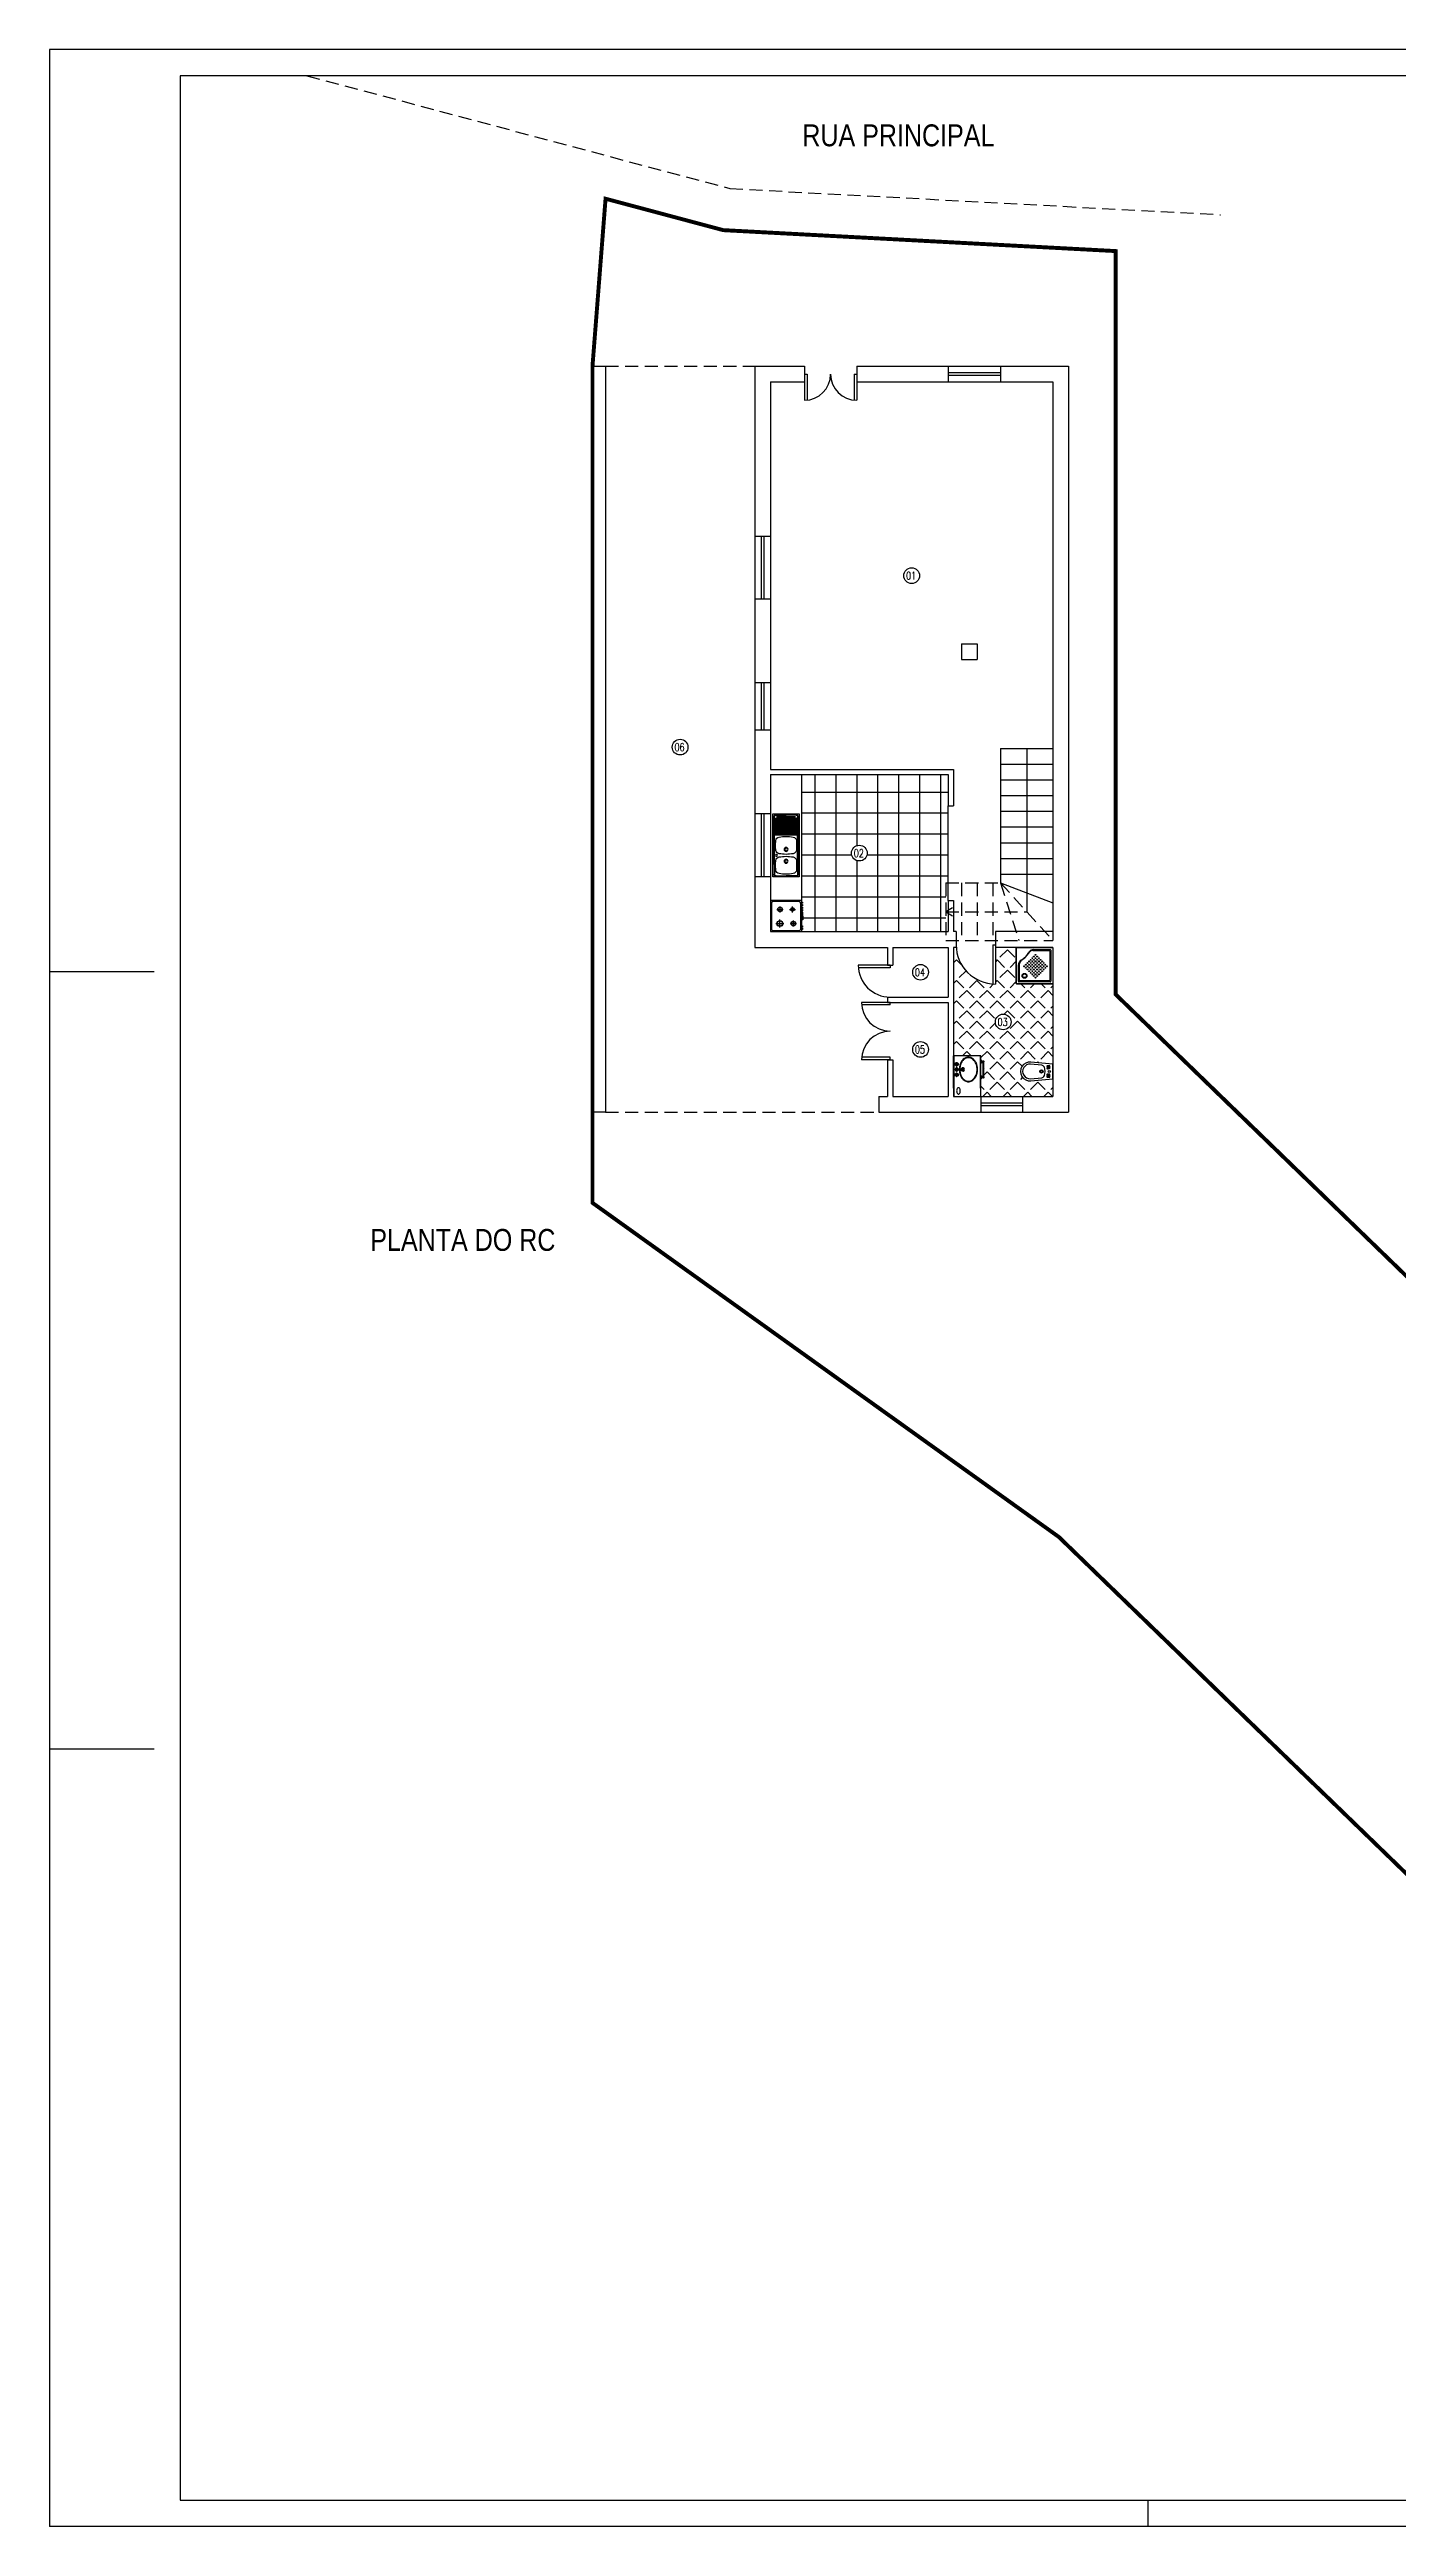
# Model space of a CAD drawing. Header units: inches. Extents: x 195 to 311, y -195 to -148.
# Drawn here: x 194.58 to 220.34, y -195.25 to -147.94 of the extents above; entities that cross this region are included whole.
import ezdxf
from ezdxf.enums import TextEntityAlignment as Align

# ---------------------------------------------------------------- set-up
doc = ezdxf.new("R2010")
doc.units = ezdxf.units.IN
doc.header["$MEASUREMENT"] = 0
for name, pattern in [('ACAD_ISO04W100', [30.5, 24, -3, 0.5, -3]), ('DASHDOT', [25.4, 12.7, -6.35, 0, -6.35]), ('HIDDEN', [0.375, 0.25, -0.125])]:
    doc.linetypes.add(name, pattern=pattern)
doc.layers.get('0').update_dxf_attribs({"linetype": 'CONTINUOUS'})
for name, color, linetype in [('cotas', 7, 'CONTINUOUS'), ('LEG', 7, 'CONTINUOUS'), ('LEGENDA', 7, 'CONTINUOUS'), ('LIMITE', 1, 'ACAD_ISO04W100'), ('NUMEROS', 7, 'CONTINUOUS'), ('OBJECTOS', 6, 'CONTINUOUS'), ('paredes', 2, 'CONTINUOUS'), ('PAVIMENTO', 4, 'CONTINUOUS'), ('vão', 1, 'CONTINUOUS')]:
    doc.layers.add(name, color=color, linetype=linetype)
doc.styles.add('COMPARTIMENTOS', font='simplex.shx', dxfattribs={"height": 0.18})
doc.styles.add('SIMPLEX', font='SIMPLEX.SHX')
doc.styles.add('textoleg', font='swissc.ttf')

# ---------------------------------------------------------------- blocks, each defined once
blk = doc.blocks.new('87047120')
for p, q in [((-0.585, -0.06), (-0.585, -0.25)), ((-0.585, -0.44), (-0.585, -0.25)), ((-0.575, -0.06), (-0.575, -0.25)), ((-0.575, -0.44), (-0.575, -0.25)), ((-0.189, -0.079), (-0.555, -0.079)), ((-0.189, -0.103), (-0.555, -0.103)), ((-0.189, -0.128), (-0.555, -0.128)), ((-0.189, -0.152), (-0.555, -0.152)), ((-0.189, -0.177), (-0.555, -0.177)), ((-0.189, -0.201), (-0.555, -0.201)), ((-0.189, -0.226), (-0.555, -0.226)), ((-0.189, -0.25), (-0.555, -0.25)), ((-0.189, -0.274), (-0.555, -0.274)), ((-0.189, -0.299), (-0.555, -0.299)), ((-0.189, -0.323), (-0.555, -0.323)), ((-0.189, -0.348), (-0.555, -0.348)), ((-0.189, -0.372), (-0.555, -0.372)), ((-0.189, -0.397), (-0.555, -0.397)), ((-0.189, -0.421), (-0.555, -0.421)), ((0.367, -0.02), (-0.545, -0.02)), ((0.367, -0.03), (-0.545, -0.03)), ((0.367, -0.47), (-0.545, -0.47)), ((-0.189, -0.446), (-0.527, -0.446)), ((-0.189, -0.055), (-0.524, -0.055)), ((0.367, -0.02), (0.553, -0.02)), ((0.367, -0.03), (0.553, -0.03)), ((0.367, -0.47), (0.553, -0.47)), ((0.583, -0.06), (0.583, -0.25)), ((0.583, -0.44), (0.583, -0.25)), ((0.593, -0.06), (0.593, -0.25)), ((0.593, -0.44), (0.593, -0.25)), ((0.367, -0.48), (-0.545, -0.48)), ((0.367, -0.48), (0.553, -0.48))]:
    blk.add_line(p, q)
blk.add_lwpolyline([(-0.6, -0.5), (0.6, -0.5), (0.6, 0), (-0.6, 0)], close=True)
for centre, radius in [((0.079, -0.25), 0.038), ((0.079, -0.25), 0.0275), ((0.192, -0.066), 0.019), ((0.304, -0.25), 0.038), ((0.304, -0.25), 0.0275)]:
    blk.add_circle(centre, radius)
for centre, radius, start, end in [((-0.545, -0.06), 0.04, 90, 180), ((-0.545, -0.44), 0.04, 180, 270), ((-0.545, -0.06), 0.03, 90, 180), ((-0.545, -0.44), 0.03, 180, 270), ((0.581, -0.25), 0.75, 169.6188, 180), ((0.581, -0.25), 0.75, 180, 190.3812), ((-0.083, -0.128), 0.075, 97.23, 169.6188), ((-0.083, -0.372), 0.075, 190.3812, 262.77), ((0.002, -0.798), 0.75, 90, 97.23), ((0.002, 0.298), 0.75, 262.77, 270), ((0.002, -0.798), 0.75, 82.77, 90), ((0.002, 0.298), 0.75, 270, 277.23), ((0.087, -0.128), 0.075, 10.3812, 82.77), ((0.087, -0.372), 0.075, 277.23, 349.6188), ((-0.577, -0.25), 0.75, 0, 10.3812), ((-0.577, -0.25), 0.75, 349.6188, 0), ((0.961, -0.25), 0.75, 169.6188, 180), ((0.961, -0.25), 0.75, 180, 190.3812), ((0.297, -0.128), 0.075, 97.23, 169.6188), ((0.297, -0.372), 0.075, 190.3812, 262.77), ((0.382, -0.798), 0.75, 90, 97.23), ((0.382, 0.298), 0.75, 262.77, 270), ((0.382, -0.798), 0.75, 82.77, 90), ((0.382, 0.298), 0.75, 270, 277.23), ((0.467, -0.128), 0.075, 10.3812, 82.77), ((0.467, -0.372), 0.075, 277.23, 349.6188), ((-0.197, -0.25), 0.75, 0, 10.3812), ((-0.197, -0.25), 0.75, 349.6188, 0), ((0.553, -0.06), 0.04, 0, 90), ((0.553, -0.06), 0.03, 0, 90), ((0.553, -0.44), 0.04, 270, 0), ((0.553, -0.44), 0.03, 270, 0)]:
    blk.add_arc(centre, radius, start, end)
blk = doc.blocks.new('g')
at = {"layer": 'vão'}
for p, q in [((205.873, 19.59), (205.273, 19.59)), ((205.273, 19.59), (205.273, 18.996)), ((205.293, 19.54), (205.293, 19.046)), ((205.823, 19.57), (205.323, 19.57)), ((205.399, 19.419), (205.514, 19.419)), ((205.457, 19.361), (205.457, 19.477)), ((205.64, 19.419), (205.754, 19.419)), ((205.697, 19.361), (205.697, 19.477)), ((205.853, 19.046), (205.853, 19.54)), ((205.873, 18.996), (205.873, 19.59)), ((205.874, 19.56), (205.885, 19.56)), ((205.885, 19.537), (205.874, 19.537)), ((205.874, 19.511), (205.885, 19.511)), ((205.885, 19.488), (205.874, 19.488)), ((205.874, 19.463), (205.885, 19.463)), ((205.885, 19.44), (205.874, 19.44)), ((205.874, 19.416), (205.885, 19.416)), ((205.885, 19.56), (205.885, 19.537)), ((205.885, 19.511), (205.885, 19.488)), ((205.885, 19.463), (205.885, 19.44)), ((205.885, 19.416), (205.885, 19.393)), ((205.273, 18.996), (205.873, 18.996)), ((205.323, 19.016), (205.823, 19.016)), ((205.375, 19.151), (205.531, 19.151)), ((205.455, 19.075), (205.455, 19.228)), ((205.655, 19.149), (205.769, 19.149)), ((205.712, 19.091), (205.712, 19.207)), ((205.885, 19.393), (205.874, 19.393)), ((205.874, 19.107), (205.885, 19.107)), ((205.885, 19.084), (205.874, 19.084)), ((205.874, 19.06), (205.885, 19.06)), ((205.885, 19.037), (205.874, 19.037)), ((205.878, 19.367), (205.878, 19.293)), ((205.891, 19.367), (205.878, 19.367)), ((205.878, 19.218), (205.878, 19.293)), ((205.891, 19.218), (205.878, 19.218)), ((205.885, 19.107), (205.885, 19.084)), ((205.885, 19.06), (205.885, 19.037)), ((205.891, 19.293), (205.891, 19.367)), ((205.891, 19.293), (205.891, 19.218))]:
    blk.add_line(p, q, dxfattribs=at)
for centre, radius in [((205.457, 19.419), 0.045), ((205.457, 19.419), 0.04), ((205.697, 19.419), 0.035), ((205.697, 19.419), 0.03), ((205.455, 19.15), 0.0572), ((205.455, 19.151), 0.05), ((205.712, 19.149), 0.045), ((205.712, 19.149), 0.04)]:
    blk.add_circle(centre, radius, dxfattribs=at)
for centre, start, end in [((205.323, 19.54), 90, 180), ((205.823, 19.54), 0, 90), ((205.323, 19.046), 180, 270), ((205.823, 19.046), 270, 0)]:
    blk.add_arc(centre, 0.03, start, end, dxfattribs=at)
blk = doc.blocks.new('bid')
at = {"layer": 'OBJECTOS'}
for p, q in [((-0.094, -0.065), (-0.101, -0.072)), ((-0.101, -0.099), (-0.094, -0.106)), ((-0.091, -0.068), (-0.098, -0.075)), ((-0.098, -0.096), (-0.091, -0.103)), ((-0.062, -0.075), (-0.069, -0.068)), ((-0.069, -0.103), (-0.062, -0.096)), ((-0.059, -0.072), (-0.066, -0.065)), ((-0.066, -0.106), (-0.059, -0.099)), ((0.059, -0.072), (0.066, -0.065)), ((0.066, -0.106), (0.059, -0.099)), ((0.062, -0.075), (0.069, -0.068)), ((0.069, -0.103), (0.062, -0.096)), ((0.091, -0.068), (0.098, -0.075)), ((0.098, -0.096), (0.091, -0.103)), ((0.094, -0.065), (0.101, -0.072)), ((0.101, -0.099), (0.094, -0.106))]:
    blk.add_line(p, q, dxfattribs=at)
for points in [[(-0.14, 0), (-0.179, -0.423, 1.096946), (0.179, -0.423), (0.14, 0)], [(0.139, -0.427), (0.12, -0.215, 0.293275), (0.08, -0.164, 0.170265), (-0.08, -0.164, 0.293275), (-0.12, -0.215), (-0.139, -0.427, 1.096946)]]:
    blk.add_lwpolyline(points, format="xyb", close=True, dxfattribs=at)
for centre, radius in [((-0.08, -0.085), 0.015), ((-0.08, -0.085), 0.011), ((0, -0.219), 0.0316), ((0, -0.219), 0.0216), ((0, -0.069), 0.0198), ((0.08, -0.085), 0.015), ((0.08, -0.085), 0.011)]:
    blk.add_circle(centre, radius, dxfattribs=at)
for centre, radius, start, end in [((-0.08, -0.085), 0.0305, 149.2108, 210.7892), ((-0.101, -0.064), 0.0075, 356.8103, 273.1897), ((-0.101, -0.107), 0.0075, 86.8103, 3.1897), ((-0.08, -0.085), 0.0255, 147.4537, 212.5463), ((-0.096, -0.07), 0.00533, 200.5622, 249.4378), ((-0.096, -0.101), 0.00533, 110.5622, 159.4378), ((-0.094, -0.074), 0.00412, 187.6495, 262.3505), ((-0.094, -0.096), 0.00412, 97.6495, 172.3505), ((-0.08, -0.085), 0.0305, 59.2108, 120.7892), ((-0.08, -0.085), 0.0305, 239.2108, 300.7892), ((-0.08, -0.085), 0.0255, 57.4537, 122.5463), ((-0.096, -0.07), 0.00533, 20.5622, 69.4378), ((-0.096, -0.101), 0.00533, 290.5622, 339.4378), ((-0.08, -0.085), 0.0255, 237.4537, 302.5463), ((-0.091, -0.072), 0.00412, 7.6495, 82.3505), ((-0.091, -0.099), 0.00412, 277.6495, 352.3505), ((-0.069, -0.072), 0.00412, 97.6495, 172.3505), ((-0.069, -0.099), 0.00412, 187.6495, 262.3505), ((-0.064, -0.07), 0.00533, 110.5622, 159.4378), ((-0.064, -0.101), 0.00533, 200.5622, 249.4378), ((-0.059, -0.064), 0.0075, 266.8103, 183.1897), ((-0.066, -0.074), 0.00412, 277.6495, 352.3505), ((-0.066, -0.096), 0.00412, 7.6495, 82.3505), ((-0.059, -0.107), 0.0075, 176.8103, 93.1897), ((-0.064, -0.07), 0.00533, 290.5622, 339.4378), ((-0.064, -0.101), 0.00533, 20.5622, 69.4378), ((-0.08, -0.085), 0.0255, 327.4537, 32.5463), ((-0.08, -0.085), 0.0305, 329.2108, 30.7892), ((0.08, -0.085), 0.0305, 149.2108, 210.7892), ((0.059, -0.064), 0.0075, 356.8103, 273.1897), ((0.059, -0.107), 0.0075, 86.8103, 3.1897), ((0.08, -0.085), 0.0255, 147.4537, 212.5463), ((0.064, -0.07), 0.00533, 200.5622, 249.4378), ((0.064, -0.101), 0.00533, 110.5622, 159.4378), ((0.066, -0.074), 0.00412, 187.6495, 262.3505), ((0.066, -0.096), 0.00412, 97.6495, 172.3505), ((0.08, -0.085), 0.0305, 59.2108, 120.7892), ((0.08, -0.085), 0.0305, 239.2108, 300.7892), ((0.08, -0.085), 0.0255, 57.4537, 122.5463), ((0.064, -0.07), 0.00533, 20.5622, 69.4378), ((0.064, -0.101), 0.00533, 290.5622, 339.4378), ((0.08, -0.085), 0.0255, 237.4537, 302.5463), ((0.069, -0.072), 0.00412, 7.6495, 82.3505), ((0.069, -0.099), 0.00412, 277.6495, 352.3505), ((0.091, -0.072), 0.00412, 97.6495, 172.3505), ((0.091, -0.099), 0.00412, 187.6495, 262.3505), ((0.096, -0.07), 0.00533, 110.5622, 159.4378), ((0.096, -0.101), 0.00533, 200.5622, 249.4378), ((0.101, -0.064), 0.0075, 266.8103, 183.1897), ((0.094, -0.074), 0.00412, 277.6495, 352.3505), ((0.094, -0.096), 0.00412, 7.6495, 82.3505), ((0.101, -0.107), 0.0075, 176.8103, 93.1897), ((0.096, -0.07), 0.00533, 290.5622, 339.4378), ((0.096, -0.101), 0.00533, 20.5622, 69.4378), ((0.08, -0.085), 0.0255, 327.4537, 32.5463), ((0.08, -0.085), 0.0305, 329.2108, 30.7892)]:
    blk.add_arc(centre, radius, start, end, dxfattribs=at)
blk = doc.blocks.new('numeros')
at = {"layer": 'NUMEROS'}
blk.add_circle((0.009, -0.033), 0.15, dxfattribs=at)
at = {"layer": 'NUMEROS', "style": 'SIMPLEX', "width": 0.75}
blk.add_attdef('NUMERO', text='', height=0.15, dxfattribs=at).set_placement((-0.002, -0.109), align=Align.CENTER)
blk = doc.blocks.new('A$C70504814')
at = {"layer": 'LEG'}
for p, q in [((-390.924, -47.565), (-448.924, -47.565)), ((-448.924, -47.565), (-448.924, -94.878)), ((-448.924, -65.178), (-446.924, -65.178)), ((-446.924, -80.028), (-448.924, -80.028)), ((-427.924, -94.878), (-427.924, -94.378)), ((-390.924, -94.878), (-448.924, -94.878))]:
    blk.add_line(p, q, dxfattribs=at)
at = {"layer": 'LEG', "color": 5}
for p, q in [((-391.424, -48.065), (-446.424, -48.065)), ((-446.424, -48.065), (-446.424, -94.378)), ((-446.424, -94.378), (-391.424, -94.378))]:
    blk.add_line(p, q, dxfattribs=at)
at = {"layer": 'LEG', "linetype": 'Continuous', "style": 'COMPARTIMENTOS'}
for tag, p in [('REQUERENTE', (-397.572, -87.031)), ('REQUERENTE', (-397.572, -87.419)), ('CONTEM', (-397.91, -88.862)), ('CONTEM', (-397.91, -89.227)), ('ESCALA', (-399.823, -90.3)), ('DATA', (-395.19, -90.311))]:
    blk.add_attdef(tag, p, '', height=0.25, dxfattribs=at)
at = {"layer": 'LEG', "color": 5, "style": 'COMPARTIMENTOS'}
blk.add_attdef('NUMERO', (-392.401, -89.257), '', height=0.3, dxfattribs=at)

msp = doc.modelspace()

# ---------------------------------------------------------------- hatches: boundary and pattern name
at = {"layer": 'PAVIMENTO'}
h = msp.add_hatch(dxfattribs=at)
h.set_pattern_fill('NET', color=256, scale=3.2, angle=-90, style=0)
h.set_pattern_definition([(270, (524.0144, 93.87867), (0.4, -6e-17), []), (0, (524.0144, 93.87867), (9e-17, 0.4), [])])
h.paths.add_polyline_path([(211.708, -163.858), (211.758, -163.858), (211.758, -162.382), (211.758, -161.788), (208.958, -161.788), (208.958, -164.223), (208.97, -164.223), (208.97, -164.246), (208.958, -164.246), (208.958, -164.272), (208.97, -164.272), (208.97, -164.295), (208.958, -164.295), (208.958, -164.321), (208.97, -164.321), (208.97, -164.344), (208.958, -164.344), (208.958, -164.367), (208.97, -164.367), (208.97, -164.391), (208.958, -164.391), (208.958, -164.416), (208.976, -164.416), (208.976, -164.491), (208.976, -164.566), (208.958, -164.566), (208.958, -164.677), (208.97, -164.677), (208.97, -164.7), (208.958, -164.7), (208.958, -164.723), (208.97, -164.723), (208.97, -164.746), (208.958, -164.746), (208.958, -164.788), (211.708, -164.788)])
h.paths.add_polyline_path([(209.908, -163.288, -1), (210.208, -163.288, -1)], flags=16)
h.paths.add_polyline_path([(209.918, -163.401), (210.175, -163.401), (210.175, -163.176), (209.918, -163.176)], flags=24)
h = msp.add_hatch(dxfattribs=at)
h.set_pattern_fill('ANGLE', color=256, angle=225, style=0)
h.set_pattern_definition([(225, (524.0144, 93.87867), (0.19445436, -0.19445436), [0.2, -0.075]), (315, (524.0144, 93.87867), (0.19445436, 0.19445436), [0.2, -0.075])])
h.paths.add_polyline_path([(213.758, -165.779, -0.414213), (213.747, -165.789), (213.068, -165.789, -0.414214), (213.058, -165.779), (213.058, -165.098, -0.414214), (213.068, -165.088), (212.758, -165.088), (212.658, -165.088), (212.658, -165.788, -0.394805), (211.91, -165.088), (211.858, -165.088), (211.858, -167.162), (212.383, -167.162), (212.383, -167.24), (212.391, -167.24), (212.391, -167.26, 0.04075), (212.424, -167.265, -0.617423), (212.442, -167.266, -0.289775), (212.44, -167.277), (212.44, -167.563, -1.104876), (212.424, -167.575, 0.04075), (212.391, -167.58), (212.391, -167.6), (212.383, -167.6), (212.383, -167.938), (213.178, -167.938), (213.758, -167.938), (213.758, -167.598), (213.335, -167.637, -1.096946), (213.335, -167.279), (213.758, -167.318)])
h.paths.add_polyline_path([(212.958, -166.513, -1), (212.658, -166.513, -1)], flags=16)
h.paths.add_polyline_path([(212.668, -166.626), (212.925, -166.626), (212.925, -166.401), (212.668, -166.401)], flags=24)

# ---------------------------------------------------------------- linework, layer by layer
at = {"layer": 'LIMITE', "linetype": 'DASHDOT', "ltscale": 0.1, "const_width": 0.075}
msp.add_lwpolyline([(213.872, -176.351), (204.958, -169.968), (204.958, -165.988), (204.958, -153.988), (205.208, -150.788), (207.458, -151.388), (214.958, -151.788), (214.958, -165.988), (235.359, -185.746), (233.435, -192.455), (232.87, -194.751)], close=True, dxfattribs=at)
at = {"layer": 'OBJECTOS'}
for p, q in [((213.058, -165.779), (213.058, -165.098)), ((213.06, -165.778), (213.06, -165.098)), ((213.068, -165.088), (213.747, -165.088)), ((213.068, -165.091), (213.747, -165.091)), ((213.755, -165.098), (213.755, -165.778)), ((213.758, -165.098), (213.758, -165.779)), ((213.099, -165.735), (213.099, -165.423)), ((213.118, -165.716), (213.118, -165.404)), ((213.374, -165.149), (213.686, -165.149)), ((213.392, -165.129), (213.705, -165.129)), ((213.697, -165.16), (213.697, -165.716)), ((213.717, -165.141), (213.717, -165.735)), ((213.747, -165.785), (213.068, -165.785)), ((213.747, -165.789), (213.068, -165.789)), ((213.705, -165.747), (213.111, -165.747)), ((213.686, -165.727), (213.13, -165.727)), ((211.858, -167.775), (211.858, -167.162)), ((212.383, -167.162), (211.858, -167.162)), ((211.868, -167.938), (211.868, -167.162)), ((212.025, -167.407), (212.015, -167.407)), ((212.025, -167.432), (212.015, -167.432)), ((212.373, -167.775), (212.373, -167.162)), ((212.383, -167.938), (212.383, -167.162)), ((212.391, -167.24), (212.383, -167.24)), ((212.391, -167.3), (212.383, -167.3)), ((212.391, -167.24), (212.391, -167.3)), ((212.425, -167.277), (212.44, -167.277)), ((212.425, -167.563), (212.425, -167.277)), ((212.44, -167.563), (212.44, -167.277)), ((212.373, -167.775), (212.383, -167.775)), ((212.391, -167.54), (212.383, -167.54)), ((212.391, -167.6), (212.383, -167.6)), ((212.391, -167.54), (212.391, -167.6)), ((212.425, -167.563), (212.44, -167.563))]:
    msp.add_line(p, q, dxfattribs=at)
for points in [[(211.905, -167.315, -0.092006), (211.891, -167.313, 0.22555), (211.886, -167.314, 0.545507), (211.886, -167.326, 0.22555), (211.891, -167.326, -0.091872), (211.905, -167.324)], [(211.942, -167.406, 0.074665), (211.937, -167.399, 0.102013), (211.928, -167.392, 0.108254), (211.918, -167.39, 0.108254), (211.908, -167.392, 0.102013), (211.899, -167.399, 0.094273), (211.893, -167.408, 0.089446), (211.891, -167.42, 0.089446), (211.893, -167.432, 0.094273), (211.899, -167.441, 0.102013), (211.908, -167.448, 0.108254), (211.918, -167.45, 0.108254), (211.928, -167.448, 0.102013), (211.937, -167.441, 0.062865), (211.941, -167.435, 0.089446)], [(211.919, -167.404, 0.012114), (211.918, -167.404, 0.095957), (211.912, -167.405, 0.097405), (211.907, -167.409, 0.099526), (211.903, -167.414, 0.101079), (211.902, -167.42, 0.101079), (211.903, -167.426, 0.099526), (211.907, -167.431, 0.097405), (211.912, -167.434, 0.095957), (211.918, -167.436, 0.012114), (211.919, -167.436, 0.097405)], [(211.913, -167.307, 0.092006), (211.911, -167.293, -0.22555), (211.912, -167.288, -0.545507), (211.924, -167.288, -0.22555), (211.925, -167.293, 0.091872), (211.923, -167.307)], [(211.913, -167.333, -0.092006), (211.911, -167.347, 0.22555), (211.912, -167.352, 0.545507), (211.924, -167.352, 0.22555), (211.925, -167.347, -0.091872), (211.923, -167.333)], [(211.913, -167.507, 0.092006), (211.911, -167.493, -0.22555), (211.912, -167.488, -0.545507), (211.924, -167.488, -0.22555), (211.925, -167.493, 0.091872), (211.923, -167.507)], [(211.931, -167.315, 0.092006), (211.945, -167.313, -0.22555), (211.95, -167.314, -0.545507), (211.95, -167.326, -0.22555), (211.945, -167.326, 0.091872), (211.931, -167.324)], [(211.968, -167.432, 0.064197), (211.982, -167.512, 0.084664), (212.018, -167.585, 0.10637), (212.078, -167.638, 0.129253), (212.143, -167.655, 0.129253), (212.208, -167.638, 0.10637), (212.268, -167.585, 0.084664), (212.304, -167.512, 0.073859), (212.318, -167.42, 0.073859), (212.304, -167.328, 0.084664), (212.268, -167.255, 0.10637), (212.208, -167.202, 0.129253), (212.143, -167.185, 0.129253), (212.078, -167.202, 0.10637), (212.018, -167.255, 0.084664), (211.982, -167.328, 0.064197), (211.968, -167.408, 0.073859)], [(211.978, -167.432, 0.064281), (211.991, -167.509, 0.084664), (212.026, -167.579, 0.10637), (212.083, -167.629, 0.129253), (212.143, -167.645, 0.129253), (212.203, -167.629, 0.10637), (212.26, -167.579, 0.084664), (212.295, -167.509, 0.073859), (212.308, -167.42, 0.073859), (212.295, -167.331, 0.084664), (212.26, -167.261, 0.10637), (212.203, -167.211, 0.129253), (212.143, -167.195, 0.129253), (212.083, -167.211, 0.10637), (212.026, -167.261, 0.084664), (211.991, -167.331, 0.064282), (211.978, -167.408, 0.073859)], [(211.905, -167.515, -0.092006), (211.891, -167.513, 0.22555), (211.886, -167.514, 0.545507), (211.886, -167.526, 0.22555), (211.891, -167.526, -0.091872), (211.905, -167.524)], [(211.913, -167.533, -0.092006), (211.911, -167.547, 0.22555), (211.912, -167.552, 0.545507), (211.924, -167.552, 0.22555), (211.925, -167.547, -0.091872), (211.923, -167.533)], [(211.931, -167.515, 0.092006), (211.945, -167.513, -0.22555), (211.95, -167.514, -0.545507), (211.95, -167.526, -0.22555), (211.945, -167.526, 0.091872), (211.931, -167.524)]]:
    msp.add_lwpolyline(points, format="xyb", dxfattribs=at)
msp.add_lwpolyline([(211.988, -167.83, 0.05934), (211.985, -167.806, 0.072877), (211.978, -167.787, 0.106718), (211.965, -167.774, 0.155603), (211.953, -167.77, 0.155603), (211.941, -167.774, 0.106718), (211.928, -167.787, 0.072877), (211.921, -167.806, 0.05934), (211.918, -167.83, 0.05934), (211.921, -167.854, 0.072877), (211.928, -167.872, 0.106718), (211.941, -167.886, 0.155603), (211.953, -167.89, 0.155603), (211.965, -167.886, 0.106718), (211.978, -167.872, 0.072877), (211.985, -167.854, 0.05934)], format="xyb", close=True, dxfattribs=at)
for centre, radius in [((213.215, -165.631), 0.0467), ((213.209, -165.449), 0.00772), ((213.209, -165.449), 0.00772), ((213.24, -165.418), 0.00772), ((213.24, -165.48), 0.00772), ((213.271, -165.387), 0.00772), ((213.271, -165.449), 0.00772), ((213.271, -165.511), 0.00772), ((213.302, -165.356), 0.00772), ((213.302, -165.418), 0.00772), ((213.302, -165.48), 0.00772), ((213.302, -165.542), 0.00772), ((213.333, -165.325), 0.00772), ((213.333, -165.387), 0.00772), ((213.333, -165.449), 0.00772), ((213.333, -165.511), 0.00772), ((213.333, -165.573), 0.00772), ((213.364, -165.294), 0.00772), ((213.364, -165.356), 0.00772), ((213.364, -165.418), 0.00772), ((213.364, -165.48), 0.00772), ((213.364, -165.542), 0.00772), ((213.395, -165.263), 0.00772), ((213.395, -165.325), 0.00772), ((213.395, -165.387), 0.00772), ((213.395, -165.449), 0.00772), ((213.395, -165.511), 0.00772), ((213.395, -165.573), 0.00772), ((213.426, -165.232), 0.00772), ((213.426, -165.294), 0.00772), ((213.426, -165.356), 0.00772), ((213.426, -165.418), 0.00772), ((213.426, -165.48), 0.00772), ((213.426, -165.542), 0.00772), ((213.457, -165.263), 0.00772), ((213.457, -165.325), 0.00772), ((213.457, -165.387), 0.00772), ((213.457, -165.449), 0.00772), ((213.457, -165.511), 0.00772), ((213.457, -165.573), 0.00772), ((213.488, -165.294), 0.00772), ((213.488, -165.356), 0.00772), ((213.488, -165.418), 0.00772), ((213.488, -165.48), 0.00772), ((213.488, -165.542), 0.00772), ((213.519, -165.325), 0.00772), ((213.519, -165.387), 0.00772), ((213.519, -165.449), 0.00772), ((213.519, -165.511), 0.00772), ((213.519, -165.573), 0.00772), ((213.55, -165.356), 0.00772), ((213.55, -165.418), 0.00772), ((213.55, -165.48), 0.00772), ((213.55, -165.542), 0.00772), ((213.581, -165.387), 0.00772), ((213.581, -165.449), 0.00772), ((213.581, -165.511), 0.00772), ((213.612, -165.418), 0.00772), ((213.612, -165.48), 0.00772), ((213.643, -165.449), 0.00772), ((213.215, -165.631), 0.035), ((213.364, -165.604), 0.00772), ((213.395, -165.635), 0.00772), ((213.426, -165.604), 0.00772), ((213.426, -165.666), 0.00772), ((213.457, -165.635), 0.00772), ((213.488, -165.604), 0.00772), ((211.918, -167.32), 0.035), ((211.918, -167.52), 0.035), ((211.918, -167.32), 0.0135), ((211.915, -167.42), 0.01), ((211.918, -167.52), 0.0135)]:
    msp.add_circle(centre, radius, dxfattribs=at)
for centre, radius, start, end in [((213.068, -165.098), 0.0105, 90, 180), ((213.068, -165.098), 0.00772, 90, 180), ((213.747, -165.098), 0.0105, 0, 90), ((213.747, -165.098), 0.00772, 360, 90), ((213.207, -165.423), 0.108, 120.5428, 180), ((213.203, -165.404), 0.0849, 121.2489, 180), ((212.94, -164.971), 0.417, 300.5428, 329.4572), ((212.94, -164.971), 0.422, 301.2489, 328.7511), ((213.392, -165.237), 0.108, 90, 149.4572), ((213.374, -165.233), 0.0849, 90, 148.7511), ((213.686, -165.16), 0.0116, 360, 90), ((213.705, -165.141), 0.0116, 360, 90), ((213.068, -165.779), 0.0105, 180, 270), ((213.068, -165.778), 0.00772, 180, 270), ((213.111, -165.735), 0.0116, 180, 270), ((213.13, -165.716), 0.0116, 180, 270), ((213.686, -165.716), 0.0116, 270, 0), ((213.705, -165.735), 0.0116, 270, 0), ((213.747, -165.778), 0.00772, 270, 0), ((213.747, -165.779), 0.0105, 270, 0), ((211.918, -167.32), 0.0165, 105.918, 164.082), ((211.918, -167.32), 0.0165, 195.9198, 254.082), ((212.039, -166.058), 1.351, 264.858, 268.974), ((212.039, -168.782), 1.351, 91.026, 95.142), ((211.918, -167.32), 0.0165, 15.918, 74.0802), ((211.918, -167.32), 0.0165, 285.9198, 344.0802), ((212.038, -167.42), 0.033, 198.8657, 161.1343), ((212.015, -167.42), 0.0125, 238.2871, 121.7129), ((212.015, -167.42), 0.0105, 270, 90), ((212.038, -167.42), 0.023, 212.9207, 147.0793), ((212.025, -167.42), 0.0125, 270, 90), ((212.438, -167.058), 0.207, 256.8038, 266.1379), ((212.438, -167.482), 0.207, 93.8621, 103.1962), ((212.433, -167.27), 0.01, 23.2314, 221.4096), ((212.433, -167.27), 0.01, 318.5904, 17.2216), ((211.918, -167.52), 0.0165, 105.918, 164.082), ((211.918, -167.52), 0.0165, 195.9198, 254.082), ((211.918, -167.52), 0.0165, 15.918, 74.0802), ((211.918, -167.52), 0.0165, 285.9198, 344.0802), ((212.438, -167.358), 0.207, 256.8038, 266.1379), ((212.438, -167.782), 0.207, 93.8621, 103.1962), ((212.433, -167.57), 0.01, 138.5904, 17.2216), ((212.433, -167.57), 0.01, 23.2314, 41.4096)]:
    msp.add_arc(centre, radius, start, end, dxfattribs=at)
msp.add_point((213.058, -165.088), dxfattribs=at)
at = {"layer": 'paredes'}
for p, q in [((204.958, -153.988), (204.958, -168.238)), ((204.958, -153.988), (205.208, -153.988)), ((205.208, -153.988), (205.208, -168.238)), ((208.058, -153.988), (208.058, -157.238)), ((208.058, -153.988), (209.008, -153.988)), ((209.008, -153.988), (209.008, -154.288)), ((210.008, -153.988), (210.008, -154.288)), ((210.008, -153.988), (211.758, -153.988)), ((211.758, -153.988), (211.758, -154.288)), ((212.758, -153.988), (212.758, -154.288)), ((212.758, -153.988), (214.058, -153.988)), ((214.058, -153.988), (214.058, -168.238)), ((208.358, -154.288), (208.358, -157.238)), ((208.358, -154.288), (209.008, -154.288)), ((210.008, -154.288), (211.758, -154.288)), ((212.758, -154.288), (213.758, -154.288)), ((213.758, -154.288), (213.758, -164.788)), ((208.358, -157.238), (208.058, -157.238)), ((208.058, -158.438), (208.058, -160.038)), ((208.358, -158.438), (208.058, -158.438)), ((208.358, -158.438), (208.358, -160.038)), ((212.008, -159.288), (212.008, -159.588)), ((212.008, -159.288), (212.308, -159.288)), ((212.308, -159.288), (212.308, -159.588)), ((212.008, -159.588), (212.308, -159.588)), ((208.358, -160.038), (208.058, -160.038)), ((208.058, -160.938), (208.058, -162.538)), ((208.358, -160.938), (208.058, -160.938)), ((208.358, -160.938), (208.358, -161.688)), ((208.358, -161.688), (211.858, -161.688)), ((208.358, -161.788), (208.358, -162.538)), ((208.358, -161.788), (211.758, -161.788)), ((211.758, -161.788), (211.758, -162.382)), ((211.858, -161.688), (211.858, -162.382)), ((208.358, -162.538), (208.058, -162.538)), ((211.758, -162.382), (211.858, -162.382)), ((208.058, -163.738), (208.058, -165.088)), ((208.358, -163.738), (208.058, -163.738)), ((208.358, -163.738), (208.358, -164.788)), ((211.758, -164.194), (211.758, -164.788)), ((211.758, -164.194), (211.858, -164.194)), ((211.858, -164.194), (211.858, -164.788)), ((208.058, -165.088), (210.598, -165.088)), ((208.358, -164.788), (211.758, -164.788)), ((210.598, -165.088), (210.598, -165.428)), ((210.698, -165.088), (211.758, -165.088)), ((210.698, -165.088), (210.698, -165.428)), ((211.758, -165.088), (211.758, -166.038)), ((211.908, -164.788), (211.858, -164.788)), ((211.908, -165.088), (211.858, -165.088)), ((211.858, -165.088), (211.858, -167.938)), ((211.908, -164.788), (211.908, -165.088)), ((213.758, -164.788), (212.658, -164.788)), ((212.658, -164.788), (212.658, -165.088)), ((212.758, -165.088), (212.658, -165.088)), ((213.758, -165.088), (212.758, -165.088)), ((213.758, -165.088), (213.758, -167.938)), ((210.598, -165.428), (210.698, -165.428)), ((210.598, -166.038), (211.758, -166.038)), ((210.598, -166.038), (210.598, -166.138)), ((210.598, -166.138), (211.758, -166.138)), ((211.758, -166.138), (211.758, -167.938)), ((210.598, -167.238), (210.698, -167.238)), ((210.598, -167.238), (210.598, -167.938)), ((210.698, -167.238), (210.698, -167.938)), ((210.428, -167.938), (210.428, -168.238)), ((210.428, -167.938), (210.598, -167.938)), ((210.698, -167.938), (211.758, -167.938)), ((211.858, -167.938), (212.378, -167.938)), ((212.378, -167.938), (212.378, -168.238)), ((213.178, -167.938), (213.178, -168.238)), ((213.178, -167.938), (213.758, -167.938)), ((205.208, -168.238), (204.958, -168.238)), ((210.428, -168.238), (212.378, -168.238)), ((213.178, -168.238), (214.058, -168.238))]:
    msp.add_line(p, q, dxfattribs=at)
at = {"layer": 'PAVIMENTO'}
msp.add_line((211.758, -164.194), (211.758, -162.382), dxfattribs=at)
at = {"layer": 'vão', "linetype": 'HIDDEN'}
for p, q in [((205.208, -153.988), (208.058, -153.988)), ((211.708, -163.858), (211.708, -164.958)), ((211.708, -163.858), (212.758, -163.858)), ((212.008, -163.858), (212.008, -164.958)), ((212.308, -163.858), (212.308, -164.958)), ((212.608, -163.858), (212.608, -164.958)), ((212.758, -163.858), (213.758, -164.958)), ((212.758, -163.858), (213.108, -164.958)), ((211.839, -164.332), (211.708, -164.408)), ((211.708, -164.408), (213.258, -164.408)), ((211.708, -164.408), (211.839, -164.483)), ((211.708, -164.958), (213.758, -164.958)), ((213.758, -164.788), (213.758, -164.958)), ((205.208, -168.238), (210.428, -168.238))]:
    msp.add_line(p, q, dxfattribs=at)
at = {"layer": 'vão'}
for p, q in [((209.008, -154.138), (209.008, -154.638)), ((209.008, -154.138), (209.058, -154.138)), ((209.058, -154.138), (209.058, -154.635)), ((209.958, -154.138), (209.958, -154.635)), ((209.958, -154.138), (210.008, -154.138)), ((210.008, -154.138), (210.008, -154.638)), ((211.758, -153.988), (212.758, -153.988)), ((212.758, -154.113), (211.758, -154.113)), ((212.758, -154.163), (211.758, -154.163)), ((211.758, -154.288), (212.758, -154.288)), ((208.058, -157.238), (208.058, -158.438)), ((208.183, -157.238), (208.183, -158.438)), ((208.233, -157.238), (208.233, -158.438)), ((208.358, -157.238), (208.358, -158.438)), ((208.058, -160.038), (208.058, -160.938)), ((208.183, -160.038), (208.183, -160.938)), ((208.233, -160.038), (208.233, -160.938)), ((208.358, -160.038), (208.358, -160.938)), ((212.758, -161.288), (212.758, -163.858)), ((212.758, -161.288), (213.758, -161.288)), ((213.258, -161.288), (213.258, -164.408)), ((208.958, -164.788), (208.958, -161.788)), ((212.758, -161.588), (213.758, -161.588)), ((212.758, -161.888), (213.758, -161.888)), ((212.758, -162.188), (213.758, -162.188)), ((208.058, -162.538), (208.058, -163.738)), ((208.183, -162.538), (208.183, -163.738)), ((208.233, -162.538), (208.233, -163.738)), ((208.358, -162.538), (208.358, -163.738)), ((212.758, -162.488), (213.758, -162.488)), ((212.758, -162.788), (213.758, -162.788)), ((212.758, -163.088), (213.758, -163.088)), ((212.758, -163.388), (213.758, -163.388)), ((212.758, -163.688), (213.758, -163.688)), ((212.758, -163.858), (213.758, -164.238)), ((212.608, -165.038), (212.608, -165.786)), ((212.608, -165.038), (212.658, -165.038)), ((212.658, -165.038), (212.658, -165.788)), ((210.648, -165.428), (210.038, -165.428)), ((210.648, -165.478), (210.04, -165.478)), ((210.648, -165.428), (210.648, -165.478)), ((210.648, -166.138), (210.098, -166.138)), ((210.648, -166.188), (210.1, -166.188)), ((210.648, -166.188), (210.648, -166.138)), ((210.648, -167.238), (210.098, -167.238)), ((210.648, -167.188), (210.1, -167.188)), ((210.648, -167.238), (210.648, -167.188)), ((212.378, -167.938), (213.178, -167.938)), ((213.178, -168.063), (212.378, -168.063)), ((213.178, -168.113), (212.378, -168.113)), ((212.378, -168.238), (213.178, -168.238))]:
    msp.add_line(p, q, dxfattribs=at)
at = {"layer": 'vão', "linetype": 'HIDDEN'}
msp.add_lwpolyline([(199.501, -148.438), (207.584, -150.593), (216.958, -151.093)], dxfattribs=at)
at = {"layer": 'vão'}
for centre, radius, start, end in [((209.008, -154.138), 0.5, 270, 0), ((210.008, -154.138), 0.5, 180, 270), ((212.658, -165.038), 0.75, 180, 270), ((210.648, -165.428), 0.61, 180, 270), ((210.648, -166.138), 0.55, 180, 270), ((210.648, -167.238), 0.55, 90, 180)]:
    msp.add_arc(centre, radius, start, end, dxfattribs=at)

# ---------------------------------------------------------------- block references
at = {"layer": 'cotas'}
msp.add_blockref('A$C70504814', (643.505, -100.373), dxfattribs=at)
at = {"layer": 'LEGENDA'}
for p, values in [((211.049, -157.955), {'NUMERO': '01'}), ((206.624, -161.23), {'NUMERO': '06'}), ((210.049, -163.255), {'NUMERO': '02'}), ((211.219, -165.53), {'NUMERO': '04'}), ((212.799, -166.48), {'NUMERO': '03'}), ((211.219, -167.005), {'NUMERO': '05'})]:
    msp.add_blockref('numeros', p, dxfattribs=at).add_auto_attribs(values)
at = {"layer": 'OBJECTOS', "rotation": 270}
msp.add_blockref('bid', (213.758, -167.458), dxfattribs=at)
at = {"layer": 'vão', "xscale": -1, "rotation": 90}
msp.add_blockref('87047120', (208.408, -163.138), dxfattribs=at)
at = {"layer": 'vão'}
msp.add_blockref('g', (3.085, -183.783), dxfattribs=at)

# ---------------------------------------------------------------- texts
at = {"layer": 'LEGENDA', "linetype": 'Continuous', "style": 'textoleg'}
for s, p in [('RUA PRINCIPAL', (208.969, -149.786)), ('PLANTA DO RC', (200.712, -170.885))]:
    msp.add_text(s, height=0.418, dxfattribs=at).set_placement(p)

doc.saveas('drawing.dxf')
